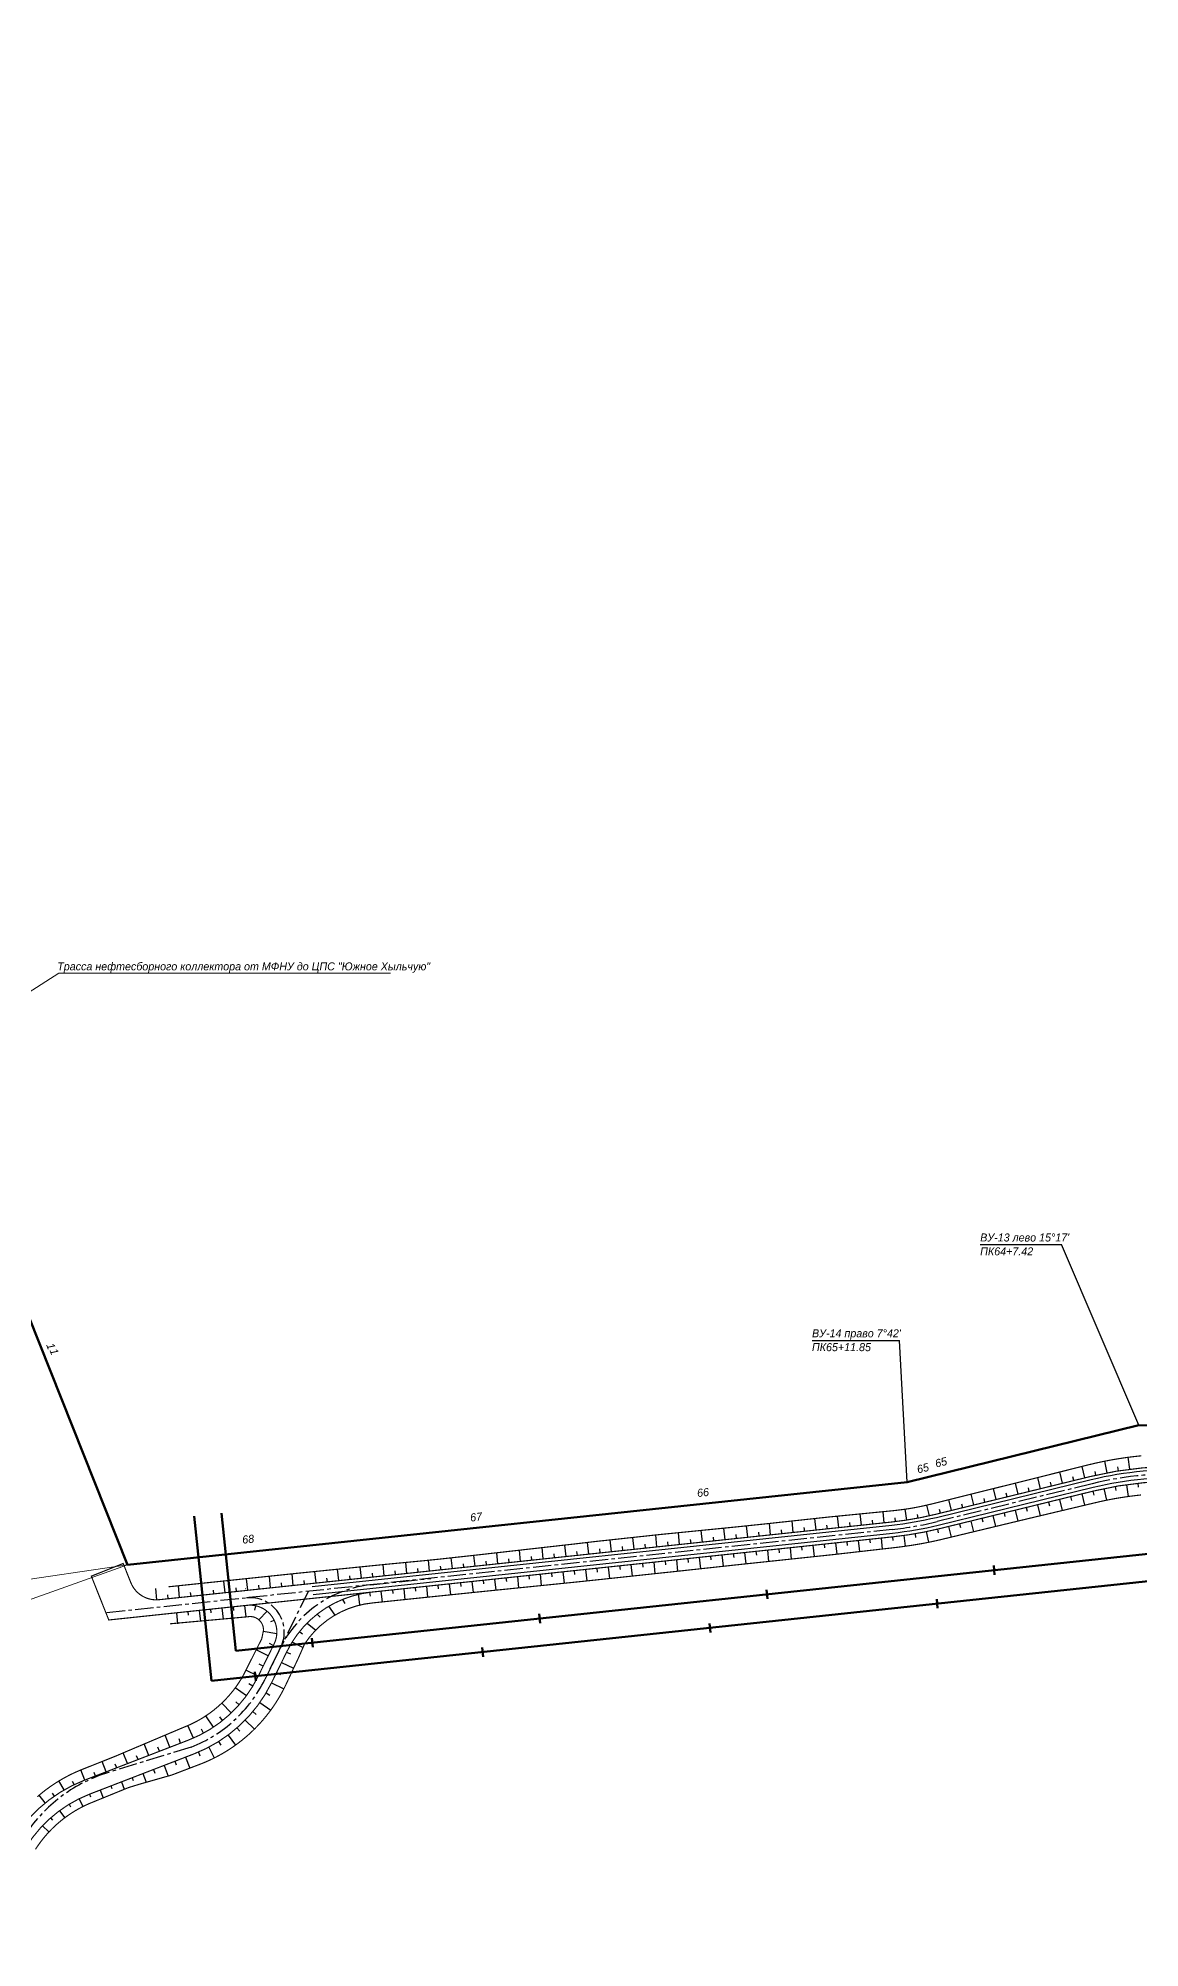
# Model space of a CAD drawing. Extents: x 5370511 to 5386565, y 1010429 to 1053793.
# Drawn here: x 5375312 to 5375794, y 1040066 to 1040901 of the extents above; entities that cross this region are included whole.
import ezdxf

# ---------------------------------------------------------------- set-up
doc = ezdxf.new("R2010")
doc.units = 0
for name, pattern in [('CONTI', [0]), ('Cплошная_2_00', [0]), ('осевая2', [12.5, 8, -1.5, 1.5, -1.5])]:
    doc.linetypes.add(name, pattern=pattern)
for name, color, linetype in [('АД_ось', 7, 'CONTINUOUS'), ('АД_откосы', 7, 'CONTINUOUS'), ('ТРАССА_НЕФТЕПРОВОД_ANNO', 7, 'CONTINUOUS')]:
    doc.layers.add(name, color=color, linetype=linetype)
for name, color, linetype, lineweight in [('ГИП_ТРАССА_ВЛ_6', 1, 'CONTINUOUS', 25), ('ГИП_ТРАССА_НЕФТЕПРОВОДА', 6, 'CONTINUOUS', 25), ('ТРАССА_ВЛ', 1, 'CONTINUOUS', 25)]:
    doc.layers.add(name, color=color, linetype=linetype, lineweight=lineweight)
doc.styles.add('D431', font='', dxfattribs={"height": 3.5})
doc.styles.get('D431').set_extended_font_data('Do431', italic=True)

# ---------------------------------------------------------------- blocks, each defined once
blk = doc.blocks.new('ад_откосы')
at = {"layer": 'АД_ось', "color": 253, "linetype": 'осевая2'}
for points in [[(5379693.882, 1039665.873), (5379644.05, 1039668.986, -0.0429375), (5379618.617, 1039672.783), (5379407.12, 1039723.2), (5378855.63, 1039870.56), (5378300.052, 1040008.124, 0.0262377), (5378269.156, 1040014.074), (5378244.297, 1040017.521, -0.1476961), (5378212.78, 1040032.016), (5378209.117, 1040035.257, 0.1754352), (5378171.139, 1040050.294), (5378140.141, 1040051.214, -0.0533097), (5378108.542, 1040055.545), (5377962.769, 1040091.636, -0.0161075), (5377900.775, 1040109.122), (5377046.444, 1040380.086, 0.103557), (5376985.281, 1040386.269), (5375889.766, 1040270.121, -0.0423124), (5375864.429, 1040269.587), (5375818.7, 1040272.496, 0.0759127), (5375773.588, 1040268.515), (5375705.831, 1040251.967, -0.0334913), (5375686.057, 1040248.519), (5375342.07, 1040212.048)], [(5375430.58, 1040221.43), (5375411.597, 1040182.837), (5375411.597, 1040182.837, -0.1885989), (5375379.345, 1040153.337), (5375343.18, 1040142.238, 0.339224), (5375295.515, 1040075.016), (5375298.308, 1039852.823, -0.2661687), (5375269.306, 1039800.693), (5375230.075, 1039777.027, 0.1670814), (5375188.345, 1039727.168), (5375094.995, 1039483.442, 0.0959879), (5375085.094, 1039427.24), (5375093.937, 1038907.311, -0.1503025), (5375077.612, 1038850.83), (5374953.466, 1038661.234, -0.2829147), (5374896.577, 1038634.476), (5374480.435, 1038681.187, 0.2497911), (5374454.21, 1038670.78), (5374439.829, 1038653.825, 0.414264), (5374442.147, 1038625.633), (5374500.604, 1038576.068)], [(5375413.93, 1040187.58), (5375418.41, 1040196.687, -0.2574846), (5375458.004, 1040224.34), (5375484.3, 1040227.128)], [(5375403.643, 1040218.576), (5375403.536, 1040218.565, -0.5904508), (5375418.578, 1040197.029)]]:
    blk.add_lwpolyline(points, format="xyb", dxfattribs=at)
blk.add_lwpolyline([(5375403.221, 1040222.554), (5375403.115, 1040222.542)], dxfattribs=at)
at = {"layer": 'АД_откосы', "color": 253, "const_width": 0.5}
for points in [[(5379694.084, 1039669.117), (5379644.253, 1039672.229, -0.0429375), (5379619.37, 1039675.944), (5379407.916, 1039726.351), (5378856.44, 1039873.708), (5378300.833, 1040011.278, 0.0262377), (5378269.602, 1040017.293), (5378244.743, 1040020.74, -0.1476961), (5378214.934, 1040034.45), (5378211.271, 1040037.691, 0.1754352), (5378171.235, 1040053.543), (5378140.238, 1040054.463, -0.0533097), (5378109.323, 1040058.699), (5377963.55, 1040094.791, -0.0161075), (5377901.757, 1040112.22), (5377047.427, 1040383.184, 0.103557), (5376984.939, 1040389.501), (5375889.423, 1040273.353, -0.0423124), (5375864.635, 1040272.831), (5375818.906, 1040275.739, 0.0759127), (5375772.817, 1040271.672), (5375705.06, 1040255.124, -0.0334913), (5375685.715, 1040251.751), (5375432.202, 1040224.872)], [(5375794.972, 1040263.602), (5375794.171, 1040263.515), (5375793.372, 1040263.424), (5375791.514, 1040263.2), (5375790.158, 1040263.027), (5375788.805, 1040262.841), (5375787.453, 1040262.642), (5375785.715, 1040262.371), (5375784.583, 1040262.184), (5375783.453, 1040261.988), (5375782.324, 1040261.782), (5375781.197, 1040261.568), (5375780.071, 1040261.345), (5375778.948, 1040261.112), (5375777.826, 1040260.871), (5375776.706, 1040260.62), (5375775.589, 1040260.361), (5375746.555, 1040253.475), (5375707.675, 1040244.139), (5375706.365, 1040243.831), (5375705.053, 1040243.534), (5375703.738, 1040243.249), (5375702.421, 1040242.974), (5375701.102, 1040242.71), (5375699.78, 1040242.458), (5375698.456, 1040242.217), (5375697.13, 1040241.987), (5375695.803, 1040241.769), (5375694.474, 1040241.561), (5375692.472, 1040241.263), (5375691.238, 1040241.087), (5375690.002, 1040240.92), (5375688.766, 1040240.764), (5375687.734, 1040240.638), (5375685.73, 1040240.408), (5375660.234, 1040237.503), (5375618.758, 1040233.113), (5375589.26, 1040229.914), (5375585.942, 1040229.571), (5375557.615, 1040226.538), (5375549.046, 1040225.635), (5375505.754, 1040221.25), (5375482.918, 1040218.895), (5375458.848, 1040216.384, 0.227922), (5375428.963, 1040198.359), (5375426.478, 1040192.69), (5375420.952, 1040180.898), (5375419.892, 1040178.743), (5375419.64, 1040178.256), (5375419.384, 1040177.772), (5375419.124, 1040177.29), (5375418.861, 1040176.809), (5375418.594, 1040176.331), (5375418.323, 1040175.855), (5375418.048, 1040175.381), (5375417.77, 1040174.909), (5375417.488, 1040174.44), (5375417.202, 1040173.972), (5375416.913, 1040173.507), (5375416.619, 1040173.044), (5375416.323, 1040172.584), (5375416.022, 1040172.126), (5375415.719, 1040171.67), (5375415.411, 1040171.216), (5375415.1, 1040170.766), (5375414.785, 1040170.317), (5375414.467, 1040169.871), (5375414.146, 1040169.428), (5375413.821, 1040168.987), (5375413.492, 1040168.548), (5375413.16, 1040168.112), (5375412.825, 1040167.681), (5375412.487, 1040167.252), (5375412.145, 1040166.826), (5375411.8, 1040166.403), (5375411.452, 1040165.982), (5375411.1, 1040165.564), (5375410.745, 1040165.149), (5375410.387, 1040164.737), (5375410.025, 1040164.327), (5375409.661, 1040163.921), (5375409.293, 1040163.517), (5375408.922, 1040163.116), (5375408.548, 1040162.718), (5375408.17, 1040162.323), (5375407.79, 1040161.931), (5375407.407, 1040161.542), (5375407.02, 1040161.156), (5375406.631, 1040160.773), (5375406.238, 1040160.393), (5375405.843, 1040160.017), (5375405.444, 1040159.643), (5375405.043, 1040159.273), (5375404.639, 1040158.905), (5375404.232, 1040158.543), (5375403.823, 1040158.183), (5375403.411, 1040157.827), (5375402.996, 1040157.475), (5375402.578, 1040157.125), (5375402.158, 1040156.779), (5375401.735, 1040156.436), (5375401.309, 1040156.096), (5375400.881, 1040155.76), (5375400.45, 1040155.427), (5375400.016, 1040155.098), (5375399.58, 1040154.772), (5375399.141, 1040154.449), (5375398.7, 1040154.13), (5375398.256, 1040153.815), (5375397.81, 1040153.502), (5375397.361, 1040153.194), (5375396.91, 1040152.889), (5375396.456, 1040152.587), (5375396.001, 1040152.289), (5375395.542, 1040151.995), (5375395.082, 1040151.704), (5375394.619, 1040151.417), (5375394.155, 1040151.135), (5375393.689, 1040150.857), (5375393.221, 1040150.582), (5375392.75, 1040150.311), (5375392.277, 1040150.044), (5375391.803, 1040149.78), (5375391.326, 1040149.521), (5375390.847, 1040149.265), (5375390.366, 1040149.012), (5375389.883, 1040148.764), (5375389.399, 1040148.519), (5375388.912, 1040148.278), (5375388.423, 1040148.041), (5375387.933, 1040147.808), (5375387.441, 1040147.579), (5375386.947, 1040147.353), (5375386.451, 1040147.132), (5375385.954, 1040146.914), (5375385.455, 1040146.701), (5375384.954, 1040146.491), (5375384.451, 1040146.285), (5375383.947, 1040146.083), (5375383.442, 1040145.885), (5375382.381, 1040145.486), (5375370.929, 1040141.106), (5375357.259, 1040137.228), (5375351.901, 1040135.584), (5375336.397, 1040129.264), (5375336.004, 1040129.107), (5375335.612, 1040128.947), (5375335.221, 1040128.784), (5375334.831, 1040128.617), (5375334.443, 1040128.448), (5375334.057, 1040128.276), (5375333.671, 1040128.1), (5375333.287, 1040127.921), (5375332.905, 1040127.74), (5375332.524, 1040127.555), (5375332.144, 1040127.367), (5375331.766, 1040127.176), (5375331.39, 1040126.982), (5375331.015, 1040126.786), (5375330.642, 1040126.586), (5375330.27, 1040126.383), (5375329.9, 1040126.177), (5375329.531, 1040125.969), (5375329.164, 1040125.757), (5375328.799, 1040125.543), (5375328.436, 1040125.325), (5375328.074, 1040125.105), (5375327.715, 1040124.882), (5375327.356, 1040124.656), (5375327, 1040124.427), (5375326.646, 1040124.195), (5375326.293, 1040123.96), (5375325.943, 1040123.723), (5375325.594, 1040123.483), (5375325.247, 1040123.24), (5375324.902, 1040122.994), (5375324.559, 1040122.746), (5375324.218, 1040122.495), (5375323.879, 1040122.241), (5375323.542, 1040121.985), (5375323.209, 1040121.726), (5375322.877, 1040121.465), (5375322.548, 1040121.201), (5375322.221, 1040120.935), (5375321.896, 1040120.666), (5375321.573, 1040120.395), (5375321.252, 1040120.121), (5375320.934, 1040119.844), (5375320.618, 1040119.565), (5375320.304, 1040119.283), (5375319.992, 1040118.999), (5375319.682, 1040118.712), (5375319.375, 1040118.423), (5375319.07, 1040118.132), (5375318.768, 1040117.838), (5375318.468, 1040117.541), (5375318.17, 1040117.242), (5375317.874, 1040116.941), (5375317.581, 1040116.638), (5375317.291, 1040116.332), (5375317.003, 1040116.024), (5375316.717, 1040115.713), (5375316.434, 1040115.401), (5375316.153, 1040115.086), (5375315.875, 1040114.769), (5375315.6, 1040114.449), (5375315.326, 1040114.128), (5375315.056, 1040113.804), (5375314.788, 1040113.478), (5375314.523, 1040113.15), (5375314.26, 1040112.82), (5375314, 1040112.488), (5375313.743, 1040112.153), (5375313.43, 1040111.737), (5375313.12, 1040111.317), (5375312.814, 1040110.895), (5375312.511, 1040110.47), (5375312.213, 1040110.043), (5375311.234, 1040108.596)], [(5375432.888, 1040218.408), (5375343.318, 1040208.912), (5375335.69, 1040228.08), (5375349.627, 1040233.627), (5375352.948, 1040225.282, 0.3363045), (5375365.362, 1040217.786), (5375432.202, 1040224.872)], [(5375403.879, 1040215.333, -0.5904508), (5375415.662, 1040198.463), (5375408.681, 1040184.272, -0.1885989), (5375378.176, 1040156.369), (5375332.703, 1040138.835, 0.3135397), (5375292.215, 1040079.026), (5375295.058, 1039852.782, -0.2661687), (5375267.627, 1039803.476), (5375228.396, 1039779.81, 0.1670814), (5375185.31, 1039728.331), (5375091.96, 1039484.604, 0.0959879), (5375081.845, 1039427.185), (5375090.687, 1038907.256, -0.1503025), (5375074.893, 1038852.61), (5374950.747, 1038663.014, -0.2829147), (5374896.939, 1038637.706), (5374480.798, 1038684.417, 0.2497911), (5374451.732, 1038672.882), (5374437.351, 1038655.927, 0.414264), (5374440.045, 1038623.155), (5374498.464, 1038573.621)], [(5375370.159, 1040207.249), (5375404.051, 1040210.31, -0.488327), (5375410.995, 1040204.256), (5375410.238, 1040200.678), (5375404.382, 1040189.048), (5375403.133, 1040186.541), (5375402.951, 1040186.182), (5375402.766, 1040185.824), (5375402.579, 1040185.468), (5375402.388, 1040185.114), (5375402.195, 1040184.76), (5375401.999, 1040184.409), (5375401.8, 1040184.059), (5375401.598, 1040183.711), (5375401.394, 1040183.364), (5375401.186, 1040183.019), (5375400.976, 1040182.675), (5375400.764, 1040182.333), (5375400.548, 1040181.993), (5375400.33, 1040181.655), (5375400.11, 1040181.318), (5375399.886, 1040180.983), (5375399.66, 1040180.65), (5375399.432, 1040180.318), (5375399.2, 1040179.989), (5375398.967, 1040179.661), (5375398.73, 1040179.335), (5375398.491, 1040179.011), (5375398.25, 1040178.689), (5375398.005, 1040178.369), (5375397.759, 1040178.051), (5375397.51, 1040177.735), (5375397.258, 1040177.421), (5375397.004, 1040177.109), (5375396.747, 1040176.798), (5375396.488, 1040176.49), (5375396.227, 1040176.184), (5375395.963, 1040175.88), (5375395.696, 1040175.578), (5375395.428, 1040175.279), (5375395.156, 1040174.981), (5375394.883, 1040174.685), (5375394.607, 1040174.392), (5375394.329, 1040174.101), (5375394.049, 1040173.812), (5375393.766, 1040173.525), (5375393.481, 1040173.241), (5375393.194, 1040172.959), (5375392.905, 1040172.679), (5375392.613, 1040172.401), (5375392.319, 1040172.126), (5375392.023, 1040171.853), (5375391.725, 1040171.583), (5375391.425, 1040171.315), (5375391.123, 1040171.049), (5375390.818, 1040170.785), (5375390.512, 1040170.524), (5375390.203, 1040170.266), (5375389.892, 1040170.01), (5375389.58, 1040169.756), (5375389.265, 1040169.505), (5375388.948, 1040169.256), (5375388.63, 1040169.01), (5375388.309, 1040168.767), (5375387.987, 1040168.526), (5375387.662, 1040168.287), (5375387.336, 1040168.051), (5375387.008, 1040167.818), (5375386.678, 1040167.588), (5375386.346, 1040167.359), (5375386.013, 1040167.134), (5375385.677, 1040166.911), (5375385.34, 1040166.691), (5375385.002, 1040166.474), (5375384.661, 1040166.259), (5375384.319, 1040166.047), (5375383.975, 1040165.838), (5375383.629, 1040165.631), (5375383.282, 1040165.427), (5375382.933, 1040165.226), (5375382.583, 1040165.028), (5375382.231, 1040164.832), (5375381.878, 1040164.64), (5375381.523, 1040164.45), (5375381.166, 1040164.263), (5375380.808, 1040164.078), (5375380.449, 1040163.897), (5375380.088, 1040163.718), (5375379.726, 1040163.543), (5375379.362, 1040163.37), (5375378.997, 1040163.2), (5375378.631, 1040163.033), (5375378.264, 1040162.869), (5375377.895, 1040162.707), (5375377.524, 1040162.549), (5375377.153, 1040162.394), (5375376.78, 1040162.241), (5375376.407, 1040162.092), (5375376.032, 1040161.946), (5375351.697, 1040151.652), (5375346.554, 1040149.452), (5375330.996, 1040143.27), (5375330.48, 1040143.056), (5375329.965, 1040142.837), (5375329.452, 1040142.614), (5375328.941, 1040142.388), (5375328.432, 1040142.157), (5375327.924, 1040141.922), (5375327.419, 1040141.682), (5375326.915, 1040141.439), (5375326.414, 1040141.192), (5375325.914, 1040140.94), (5375325.417, 1040140.685), (5375324.922, 1040140.425), (5375324.429, 1040140.161), (5375323.938, 1040139.894), (5375323.449, 1040139.622), (5375322.962, 1040139.347), (5375322.478, 1040139.067), (5375321.996, 1040138.784), (5375321.518, 1040138.497), (5375321.043, 1040138.206), (5375320.569, 1040137.911), (5375320.099, 1040137.612), (5375319.63, 1040137.31), (5375319.165, 1040137.004), (5375318.702, 1040136.693), (5375318.241, 1040136.379), (5375317.783, 1040136.062), (5375317.328, 1040135.74), (5375316.875, 1040135.415), (5375316.425, 1040135.086), (5375315.978, 1040134.753), (5375315.533, 1040134.417), (5375315.091, 1040134.077), (5375314.652, 1040133.733), (5375314.216, 1040133.386), (5375313.783, 1040133.035), (5375313.353, 1040132.681), (5375312.926, 1040132.323), (5375312.503, 1040131.963), (5375312.083, 1040131.599)]]:
    blk.add_lwpolyline(points, format="xyb", dxfattribs=at)
at = {"layer": 'АД_откосы', "color": 253}
for points, format in [([(5377433.094, 1040254.044, 0.5, 0.5, 0), (5377045.462, 1040376.988, 0.5, 0.5, 0.103557), (5376985.624, 1040383.037, 0.5, 0.5, 0), (5376755.489, 1040358.638, 0.5, 0.5, 0), (5376745.756, 1040355.595, 0.5, 0.5, 0), (5376715.923, 1040352.432, 0.5, 0.5, 0), (5376705.768, 1040353.366, 0.5, 0.5, 0), (5375890.108, 1040266.889, 0.5, 0.5, -0.0423124), (5375864.223, 1040266.344, 0.5, 0.5, 0), (5375818.493, 1040269.253, 0.5, 0.5, 0.0759127), (5375774.359, 1040265.358, 0.5, 0.5, 0), (5375706.603, 1040248.809, 0.5, 0.5, -0.0334913), (5375686.4, 1040245.288, 0.5, 0.5, 0), (5375432.888, 1040218.408, 0, 0, 0)], "xyseb"), ([(5376216.67, 1040306.539), (5375889.581, 1040271.861, -0.0423124), (5375864.54, 1040271.334), (5375818.811, 1040274.242, 0.0759127), (5375773.173, 1040270.215), (5375705.416, 1040253.667, -0.0334913), (5375685.873, 1040250.26), (5375432.36, 1040223.381)], "xyb"), ([(5376218.299, 1040303.192), (5375889.95, 1040268.38, -0.0423124), (5375864.318, 1040267.841), (5375818.589, 1040270.749, 0.0759127), (5375774.003, 1040266.815), (5375706.247, 1040250.267, -0.0334913), (5375686.242, 1040246.779), (5375432.729, 1040219.9)], "xyb"), ([(5375458.347, 1040221.108, 0.5, 0.5, 0.2574846), (5375421.326, 1040195.252, 0.5, 0.5, 0), (5375414.514, 1040181.403, 0.5, 0.5, -0.1885989), (5375380.514, 1040150.305, 0.5, 0.5, 0), (5375335.042, 1040132.77, 0.5, 0.5, 0.3135397), (5375298.714, 1040079.107, 0.5, 0.5, 0), (5375301.558, 1039852.864, 0.5, 0.5, -0.2661687)], "xyseb")]:
    blk.add_lwpolyline(points, format=format, dxfattribs=at)
at = {"layer": 'АД_откосы', "color": 253, "const_width": 0.5}
blk.add_lwpolyline([(5375795.057, 1040280.721), (5375792.367, 1040280.436), (5375790.301, 1040280.194), (5375789.043, 1040280.029), (5375787.786, 1040279.855), (5375786.53, 1040279.671), (5375785.276, 1040279.477), (5375784.023, 1040279.273), (5375782.772, 1040279.059), (5375781.523, 1040278.836), (5375780.276, 1040278.602), (5375779.03, 1040278.359), (5375777.787, 1040278.105), (5375776.545, 1040277.842), (5375775.306, 1040277.569), (5375774.069, 1040277.286), (5375772.834, 1040276.994), (5375771.602, 1040276.691), (5375742.656, 1040269.437), (5375703.861, 1040259.782), (5375702.712, 1040259.501), (5375701.562, 1040259.23), (5375700.408, 1040258.969), (5375699.253, 1040258.717), (5375698.095, 1040258.475), (5375696.936, 1040258.242), (5375695.775, 1040258.02), (5375694.611, 1040257.806), (5375693.458, 1040257.624), (5375692.303, 1040257.451), (5375691.147, 1040257.288), (5375690.002, 1040257.135), (5375688.857, 1040256.991), (5375687.711, 1040256.857), (5375686.877, 1040256.766), (5375685.949, 1040256.667), (5375684.027, 1040256.476), (5375658.488, 1040253.965), (5375630.365, 1040250.919), (5375617.018, 1040249.532), (5375584.172, 1040246.263), (5375555.849, 1040243.197), (5375547.292, 1040242.186), (5375504.053, 1040237.294), (5375488.103, 1040235.542), (5375481.228, 1040234.842), (5375464.826, 1040233.281), (5375425.501, 1040229.306), (5375369.44, 1040223.428)], dxfattribs=at)
at = {"layer": 'АД_откосы', "color": 253}
for points in [[(5375780.128, 1040273.269), (5375779.142, 1040278.381)], [(5375790.002, 1040274.842), (5375789.343, 1040280.069)], [(5375750.944, 1040266.33), (5375749.751, 1040271.215)], [(5375760.659, 1040268.703), (5375759.451, 1040273.646)], [(5375765.516, 1040269.889), (5375765.108, 1040271.556)], [(5375770.373, 1040271.075), (5375769.151, 1040276.077)], [(5375775.235, 1040272.242), (5375774.851, 1040273.934)], [(5375785.052, 1040274.136), (5375784.776, 1040275.87)], [(5375712.086, 1040256.84), (5375710.938, 1040261.543)], [(5375721.801, 1040259.212), (5375720.642, 1040263.958)], [(5375726.658, 1040260.399), (5375726.268, 1040261.995)], [(5375731.515, 1040261.585), (5375730.346, 1040266.373)], [(5375736.373, 1040262.771), (5375735.979, 1040264.381)], [(5375741.23, 1040263.958), (5375740.05, 1040268.788)], [(5375746.087, 1040265.144), (5375745.689, 1040266.772)], [(5375755.801, 1040267.517), (5375755.399, 1040269.164)], [(5375759.312, 1040261.683), (5375760.509, 1040256.784)], [(5375764.17, 1040262.869), (5375764.574, 1040261.215)], [(5375769.027, 1040264.056), (5375770.239, 1040259.092)], [(5375773.884, 1040265.242), (5375774.294, 1040263.566)], [(5375778.757, 1040266.36), (5375779.83, 1040261.295)], [(5375783.666, 1040267.313), (5375783.969, 1040265.595)], [(5375788.603, 1040268.097), (5375789.337, 1040262.916)], [(5375793.565, 1040268.713), (5375793.75, 1040266.986)], [(5375652.769, 1040248.258), (5375652.236, 1040253.288)], [(5375662.713, 1040249.313), (5375662.181, 1040254.328)], [(5375672.657, 1040250.367), (5375672.134, 1040255.307)], [(5375682.602, 1040251.421), (5375682.086, 1040256.285)], [(5375687.587, 1040251.962), (5375687.398, 1040253.551)], [(5375692.542, 1040252.637), (5375691.812, 1040257.381)], [(5375697.469, 1040253.481), (5375697.173, 1040255.053)], [(5375702.366, 1040254.492), (5375701.315, 1040259.174)], [(5375707.229, 1040255.653), (5375706.846, 1040257.221)], [(5375716.943, 1040258.026), (5375716.557, 1040259.608)], [(5375725.312, 1040253.379), (5375725.699, 1040251.797)], [(5375730.169, 1040254.565), (5375731.329, 1040249.819)], [(5375735.026, 1040255.752), (5375735.416, 1040254.157)], [(5375739.884, 1040256.938), (5375741.052, 1040252.154)], [(5375744.741, 1040258.124), (5375745.135, 1040256.513)], [(5375749.598, 1040259.311), (5375750.779, 1040254.477)], [(5375754.456, 1040260.497), (5375754.854, 1040258.864)], [(5375573.215, 1040239.823), (5375572.664, 1040245.018)], [(5375583.159, 1040240.878), (5375582.606, 1040246.094)], [(5375593.104, 1040241.932), (5375592.556, 1040247.098)], [(5375603.048, 1040242.986), (5375602.507, 1040248.088)], [(5375608.02, 1040243.513), (5375607.842, 1040245.193)], [(5375612.992, 1040244.041), (5375612.458, 1040249.078)], [(5375617.964, 1040244.568), (5375617.788, 1040246.233)], [(5375622.936, 1040245.095), (5375622.406, 1040250.092)], [(5375627.908, 1040245.622), (5375627.732, 1040247.284)], [(5375632.88, 1040246.149), (5375632.352, 1040251.134)], [(5375637.853, 1040246.677), (5375637.676, 1040248.346)], [(5375642.825, 1040247.204), (5375642.294, 1040252.211)], [(5375647.797, 1040247.731), (5375647.619, 1040249.408)], [(5375657.741, 1040248.785), (5375657.564, 1040250.457)], [(5375667.686, 1040249.84), (5375667.511, 1040251.486)], [(5375677.629, 1040250.894), (5375677.458, 1040252.515)], [(5375681.196, 1040244.736), (5375681.703, 1040239.949)], [(5375686.168, 1040245.263), (5375686.334, 1040243.69)], [(5375691.147, 1040245.866), (5375691.794, 1040241.165)], [(5375696.088, 1040246.629), (5375696.356, 1040245.062)], [(5375701.002, 1040247.552), (5375701.959, 1040242.88)], [(5375705.883, 1040248.635), (5375706.255, 1040247.077)], [(5375710.74, 1040249.82), (5375711.881, 1040245.149)], [(5375715.598, 1040251.006), (5375715.981, 1040249.437)], [(5375720.455, 1040252.193), (5375721.605, 1040247.484)], [(5375493.661, 1040231.388), (5375493.162, 1040236.097)], [(5375503.605, 1040232.443), (5375503.102, 1040237.189)], [(5375513.549, 1040233.497), (5375513.039, 1040238.311)], [(5375523.494, 1040234.552), (5375522.976, 1040239.435)], [(5375528.466, 1040235.079), (5375528.291, 1040236.73)], [(5375533.438, 1040235.606), (5375532.913, 1040240.559)], [(5375538.41, 1040236.133), (5375538.232, 1040237.807)], [(5375543.382, 1040236.66), (5375542.85, 1040241.684)], [(5375548.354, 1040237.188), (5375548.173, 1040238.894)], [(5375553.326, 1040237.715), (5375552.783, 1040242.835)], [(5375558.298, 1040238.242), (5375558.116, 1040239.966)], [(5375563.271, 1040238.769), (5375562.722, 1040243.941)], [(5375568.243, 1040239.296), (5375568.059, 1040241.028)], [(5375578.187, 1040240.35), (5375578.002, 1040242.089)], [(5375588.131, 1040241.405), (5375587.949, 1040243.127)], [(5375598.076, 1040242.459), (5375597.895, 1040244.16)], [(5375601.642, 1040236.301), (5375602.17, 1040231.314)], [(5375606.614, 1040236.828), (5375606.789, 1040235.174)], [(5375611.586, 1040237.355), (5375612.112, 1040232.392)], [(5375616.558, 1040237.882), (5375616.733, 1040236.233)], [(5375621.53, 1040238.41), (5375622.055, 1040233.462)], [(5375626.502, 1040238.937), (5375626.677, 1040237.287)], [(5375631.474, 1040239.464), (5375631.999, 1040234.514)], [(5375636.446, 1040239.991), (5375636.622, 1040238.341)], [(5375641.418, 1040240.518), (5375641.943, 1040235.567)], [(5375646.391, 1040241.045), (5375646.566, 1040239.395)], [(5375651.363, 1040241.573), (5375651.888, 1040236.62)], [(5375656.335, 1040242.1), (5375656.51, 1040240.453)], [(5375661.307, 1040242.627), (5375661.831, 1040237.685)], [(5375666.279, 1040243.154), (5375666.451, 1040241.533)], [(5375671.251, 1040243.681), (5375671.767, 1040238.817)], [(5375676.224, 1040244.209), (5375676.393, 1040242.613)], [(5375414.106, 1040222.954), (5375413.571, 1040228.002)], [(5375424.051, 1040224.008), (5375423.516, 1040229.056)], [(5375433.995, 1040225.062), (5375433.46, 1040230.111)], [(5375443.939, 1040226.117), (5375443.409, 1040231.116)], [(5375448.912, 1040226.644), (5375448.737, 1040228.294)], [(5375453.884, 1040227.171), (5375453.359, 1040232.122)], [(5375458.856, 1040227.698), (5375458.683, 1040229.332)], [(5375463.828, 1040228.225), (5375463.308, 1040233.127)], [(5375468.8, 1040228.752), (5375468.63, 1040230.354)], [(5375473.772, 1040229.28), (5375473.263, 1040234.084)], [(5375478.744, 1040229.807), (5375478.578, 1040231.377)], [(5375483.716, 1040230.334), (5375483.217, 1040235.044)], [(5375488.689, 1040230.861), (5375488.522, 1040232.431)], [(5375498.633, 1040231.916), (5375498.465, 1040233.498)], [(5375508.577, 1040232.97), (5375508.407, 1040234.574)], [(5375518.522, 1040234.024), (5375518.349, 1040235.652)], [(5375522.087, 1040227.866), (5375522.608, 1040222.957)], [(5375527.06, 1040228.393), (5375527.235, 1040226.741)], [(5375532.032, 1040228.92), (5375532.557, 1040223.965)], [(5375537.004, 1040229.448), (5375537.181, 1040227.78)], [(5375541.976, 1040229.975), (5375542.506, 1040224.972)], [(5375546.948, 1040230.502), (5375547.126, 1040228.824)], [(5375551.92, 1040231.029), (5375552.454, 1040225.994)], [(5375556.893, 1040231.556), (5375557.07, 1040229.879)], [(5375561.865, 1040232.084), (5375562.398, 1040227.051)], [(5375566.836, 1040232.611), (5375567.014, 1040230.936)], [(5375571.809, 1040233.138), (5375572.341, 1040228.115)], [(5375576.781, 1040233.665), (5375576.958, 1040231.994)], [(5375581.753, 1040234.192), (5375582.285, 1040229.179)], [(5375586.725, 1040234.719), (5375586.902, 1040233.049)], [(5375591.697, 1040235.247), (5375592.228, 1040230.236)], [(5375596.669, 1040235.774), (5375596.846, 1040234.111)], [(5375364.385, 1040217.683), (5375363.849, 1040222.731)], [(5375369.357, 1040218.21), (5375369.18, 1040219.877)], [(5375374.329, 1040218.736), (5375373.794, 1040223.784)], [(5375379.301, 1040219.263), (5375379.125, 1040220.929)], [(5375384.273, 1040219.79), (5375383.738, 1040224.839)], [(5375389.246, 1040220.317), (5375389.069, 1040221.984)], [(5375394.218, 1040220.845), (5375393.683, 1040225.893)], [(5375399.19, 1040221.372), (5375399.013, 1040223.038)], [(5375404.162, 1040221.899), (5375403.627, 1040226.948)], [(5375409.134, 1040222.426), (5375408.958, 1040224.093)], [(5375419.079, 1040223.481), (5375418.902, 1040225.148)], [(5375429.023, 1040224.535), (5375428.846, 1040226.201)], [(5375438.967, 1040225.589), (5375438.791, 1040227.256)], [(5375452.477, 1040220.485), (5375452.996, 1040215.599)], [(5375457.45, 1040221.013), (5375457.621, 1040219.397)], [(5375462.422, 1040221.54), (5375462.935, 1040216.694)], [(5375467.394, 1040222.067), (5375467.564, 1040220.465)], [(5375472.366, 1040222.594), (5375472.875, 1040217.789)], [(5375477.338, 1040223.121), (5375477.507, 1040221.533)], [(5375482.31, 1040223.648), (5375482.815, 1040218.884)], [(5375487.283, 1040224.176), (5375487.452, 1040222.578)], [(5375492.255, 1040224.703), (5375492.763, 1040219.91)], [(5375497.227, 1040225.23), (5375497.397, 1040223.623)], [(5375502.199, 1040225.757), (5375502.71, 1040220.936)], [(5375507.171, 1040226.284), (5375507.343, 1040224.664)], [(5375512.143, 1040226.812), (5375512.659, 1040221.949)], [(5375517.115, 1040227.339), (5375517.289, 1040225.702)], [(5375372.923, 1040212.05), (5375373.441, 1040207.164)], [(5375377.895, 1040212.577), (5375378.067, 1040210.962)], [(5375382.868, 1040213.105), (5375383.386, 1040208.219)], [(5375387.84, 1040213.632), (5375388.011, 1040212.017)], [(5375392.812, 1040214.159), (5375393.33, 1040209.273)], [(5375397.784, 1040214.687), (5375397.956, 1040213.071)], [(5375402.756, 1040215.214), (5375403.283, 1040210.247)], [(5375407.523, 1040215.149), (5375407.151, 1040213.159)], [(5375409.001, 1040208.978), (5375412.664, 1040212.705)], [(5375434.472, 1040211.441), (5375435.872, 1040210.094)], [(5375439.529, 1040214.888), (5375442.276, 1040211.03)], [(5375445.637, 1040217.913), (5375446.625, 1040216.083)], [(5375416.843, 1040202.877), (5375410.903, 1040203.821)], [(5375415.705, 1040208.746), (5375414.092, 1040208.051)], [(5375426.868, 1040203.764), (5375428.126, 1040202.868)], [(5375430.056, 1040207.485), (5375433.927, 1040204.52)], [(5375413.099, 1040193.253), (5375407.809, 1040195.854)], [(5375415.305, 1040197.739), (5375413.619, 1040198.569)], [(5375421.138, 1040194.87), (5375422.799, 1040194.054)], [(5375423.345, 1040199.357), (5375428.326, 1040196.907)], [(5375408.685, 1040184.279), (5375403.321, 1040186.918)], [(5375410.892, 1040188.766), (5375409.129, 1040189.633)], [(5375418.931, 1040190.384), (5375424.186, 1040187.799)], [(5375403.506, 1040175.74), (5375398.688, 1040179.277)], [(5375406.283, 1040179.896), (5375404.58, 1040180.929)], [(5375414.518, 1040181.411), (5375419.901, 1040178.762)], [(5375416.724, 1040185.897), (5375418.476, 1040185.036)], [(5375396.91, 1040168.241), (5375392.787, 1040172.567)], [(5375400.373, 1040171.845), (5375398.877, 1040173.161)], [(5375409.414, 1040172.823), (5375414.171, 1040169.462)], [(5375412.136, 1040177.016), (5375413.855, 1040175.994)], [(5375380.325, 1040157.25), (5375377.948, 1040162.731)], [(5375384.819, 1040159.438), (5375383.869, 1040161.188)], [(5375389.103, 1040162.013), (5375385.802, 1040166.994)], [(5375393.144, 1040164.955), (5375391.901, 1040166.512)], [(5375399.393, 1040161.709), (5375400.633, 1040160.291)], [(5375403.023, 1040165.145), (5375407.065, 1040161.201)], [(5375406.37, 1040168.858), (5375407.863, 1040167.616)], [(5375360.776, 1040149.66), (5375358.842, 1040154.674)], [(5375365.441, 1040151.459), (5375364.758, 1040153.23)], [(5375370.106, 1040153.258), (5375368.057, 1040158.572)], [(5375374.771, 1040155.057), (5375374.055, 1040156.915)], [(5375387.042, 1040153.258), (5375389.494, 1040148.567)], [(5375391.378, 1040155.746), (5375392.347, 1040154.202)], [(5375395.503, 1040158.569), (5375398.768, 1040154.18)], [(5375342.115, 1040142.464), (5375340.368, 1040146.994)], [(5375346.78, 1040144.263), (5375346.175, 1040145.832)], [(5375351.445, 1040146.062), (5375349.631, 1040150.768)], [(5375356.111, 1040147.861), (5375355.466, 1040149.532)], [(5375367.532, 1040145.299), (5375369.325, 1040140.651)], [(5375372.198, 1040147.098), (5375372.816, 1040145.494)], [(5375376.863, 1040148.897), (5375378.718, 1040144.085)], [(5375382.524, 1040151.12), (5375383.215, 1040149.497)], [(5375323.771, 1040134.56), (5375321.499, 1040138.485)], [(5375328.193, 1040136.891), (5375327.51, 1040138.321)], [(5375332.785, 1040138.866), (5375331.075, 1040143.301)], [(5375337.45, 1040140.665), (5375336.868, 1040142.175)], [(5375344.207, 1040136.304), (5375344.624, 1040135.223)], [(5375348.872, 1040138.103), (5375350.123, 1040134.859)], [(5375353.537, 1040139.902), (5375354.024, 1040138.639)], [(5375358.202, 1040141.701), (5375359.664, 1040137.91)], [(5375362.867, 1040143.5), (5375363.465, 1040141.951)], [(5375315.548, 1040128.888), (5375312.824, 1040132.237)], [(5375319.547, 1040131.886), (5375318.689, 1040133.131)], [(5375325.924, 1040128.279), (5375326.583, 1040127.198)], [(5375330.303, 1040130.69), (5375331.985, 1040127.287)], [(5375334.876, 1040132.706), (5375335.32, 1040131.567)], [(5375339.541, 1040134.505), (5375340.861, 1040131.084)], [(5375317.887, 1040122.351), (5375318.739, 1040121.386)], [(5375321.775, 1040125.492), (5375324.068, 1040122.383)], [(5375314.29, 1040118.88), (5375317.142, 1040116.174)]]:
    blk.add_lwpolyline(points, dxfattribs=at)
blk = doc.blocks.new('пк_ВЛ')
at = {"layer": 'ТРАССА_ВЛ', "lineweight": 60}
blk.add_lwpolyline([(0, 2), (0, -2)], dxfattribs=at)

msp = doc.modelspace()

# ---------------------------------------------------------------- block references
at = {"layer": 'АД_откосы', "color": 253}
msp.add_blockref('ад_откосы', (0, 0), dxfattribs=at)

# ---------------------------------------------------------------- next in the draw order: linework, layer by layer
at = {"layer": 'ГИП_ТРАССА_ВЛ_6', "color": 253, "lineweight": 60}
for points in [[(5380958.254, 1038044.709), (5380993.422, 1038133.441), (5380993.422, 1038133.441), (5380182.961, 1039557.93), (5379796.607, 1039608.903), (5379400.894, 1039702.091), (5378850.148, 1039849.249), (5377925.517, 1040078.196), (5377014.253, 1040367.216), (5375398.983, 1040195.445), (5375392.587, 1040255.583)], [(5380947.098, 1038049.13), (5380980.145, 1038132.51), (5380175.48, 1039546.813), (5379794.442, 1039597.084), (5379397.969, 1039690.452), (5378847.156, 1039837.627), (5377922.258, 1040066.64), (5377013.021, 1040355.017), (5375388.319, 1040182.244), (5375380.655, 1040254.315)]]:
    msp.add_lwpolyline(points, dxfattribs=at)
at = {"layer": 'ГИП_ТРАССА_НЕФТЕПРОВОДА', "color": 253, "linetype": 'Cплошная_2_00', "lineweight": 60, "flags": 128}
msp.add_lwpolyline([(5375351.478, 1040233.096), (5375168.76, 1040692.249), (5374828.982, 1040960.722), (5374168.31, 1041541.598), (5373990.727, 1041697.511), (5372876.736, 1043394.835), (5372646.205, 1043909.356), (5372581.384, 1044107.156), (5372516.72, 1044195.29), (5372564.04, 1044268.957), (5372427.05, 1044480.418), (5372427.05, 1044480.418), (5372215.853, 1045506.42), (5372072.843, 1046345.714), (5371478.771, 1046868.093), (5370929.629, 1047915.013), (5370781.822, 1048287.127), (5370604.509, 1048813.359), (5371519.671, 1052393.727), (5371607.144, 1052681.318), (5371664.268, 1052837.784), (5371977.377, 1053158.071), (5372074.274, 1053241.265), (5372089.698, 1053305.037), (5372171.802, 1053345.799), (5372194.243, 1053379.58), (5372384.049, 1053792.538)], dxfattribs=at)
at = {"layer": 'ГИП_ТРАССА_НЕФТЕПРОВОДА', "color": 253, "lineweight": 60, "flags": 128}
msp.add_lwpolyline([(5381075.553, 1038021.596), (5381082.75, 1038061.114), (5380209.801, 1039595.687), (5379897.924, 1039667.757), (5379611.778, 1039694.969), (5378860.616, 1039889.923), (5378288.543, 1040031.574), (5378200.68, 1040069.425), (5378126.839, 1040071.613), (5377018.568, 1040409.907), (5376071.623, 1040309.468), (5375956.658, 1040381.55), (5375900.053, 1040291.27), (5375794.068, 1040294.1), (5375692.627, 1040269.269), (5375351.478, 1040233.096)], dxfattribs=at)
at = {"layer": 'ТРАССА_НЕФТЕПРОВОД_ANNO', "color": 6, "linetype": 'CONTI', "lineweight": 15}
msp.add_lwpolyline([(5375263.511, 1040454.752), (5375321.455, 1040491.835), (5375466.63, 1040491.821)], dxfattribs=at)
at = {"layer": 'ТРАССА_НЕФТЕПРОВОД_ANNO', "color": 6}
for points in [[(5375724.635, 1040373.14), (5375760.238, 1040373.14)], [(5375794.068, 1040294.1), (5375760.238, 1040373.14)], [(5375651.049, 1040331.231), (5375689.227, 1040331.231)], [(5375692.627, 1040269.269), (5375689.227, 1040331.231)]]:
    msp.add_lwpolyline(points, dxfattribs=at)
at = {"layer": 'ТРАССА_НЕФТЕПРОВОД_ANNO', "color": 6, "lineweight": 15}
for points in [[(5375262.2, 1040225.155), (5375297.979, 1040225.155), (5375351.478, 1040233.096)], [(5375266.75, 1040215.995), (5375303.683, 1040215.995), (5375351.478, 1040233.096)]]:
    msp.add_lwpolyline(points, dxfattribs=at)

# ---------------------------------------------------------------- next in the draw order: block references
at = {"layer": 'ГИП_ТРАССА_ВЛ_6', "color": 253, "rotation": 186.0701134680108}
for p in [(5375730.704, 1040230.721), (5375631.265, 1040220.147), (5375531.826, 1040209.572), (5375705.766, 1040216.002), (5375606.326, 1040205.427), (5375432.386, 1040198.998), (5375506.887, 1040194.852), (5375407.448, 1040184.278)]:
    msp.add_blockref('пк_ВЛ', p, dxfattribs=at)

# ---------------------------------------------------------------- next in the draw order: texts
at = {"layer": 'ТРАССА_НЕФТЕПРОВОД_ANNO', "color": 253, "style": 'D431'}
msp.add_text('Трасса нефтесборного коллектора от МФНУ до ЦПС "Южное Хыльчую" ', height=3.5, dxfattribs=at).set_placement((5375320.789, 1040493.071))
at = {"layer": 'ТРАССА_НЕФТЕПРОВОД_ANNO', "color": 253, "lineweight": 15, "style": 'D431'}
for s, p in [('ПК64+7.42', (5375724.578, 1040368.411)), ("ВУ-13 лево 15%%D17'", (5375724.604, 1040374.47)), ('ПК65+11.85', (5375650.991, 1040326.502)), ("ВУ-14 право 7%%D42'", (5375651.017, 1040332.561))]:
    msp.add_text(s, height=3.5, dxfattribs=at).set_placement(p)
for p in [(5375315.892, 1040329.211), (5375317.353, 1040326.853)]:
    msp.add_text('1', height=3.5, rotation=291.699889, dxfattribs=at).set_placement(p)
at = {"layer": 'ТРАССА_НЕФТЕПРОВОД_ANNO', "color": 253, "style": 'D431'}
for s, rotation, p in [('65', 14, (5375705.346, 1040275.575)), ('65', 14, (5375697.408, 1040272.977)), ('66', 6.052675, (5375600.904, 1040262.671)), ('67', 6.052675, (5375501.608, 1040251.937)), ('68', 6.052675, (5375401.892, 1040242.259))]:
    msp.add_text(s, height=3.5, rotation=rotation, dxfattribs=at).set_placement(p)

doc.saveas('drawing.dxf')
